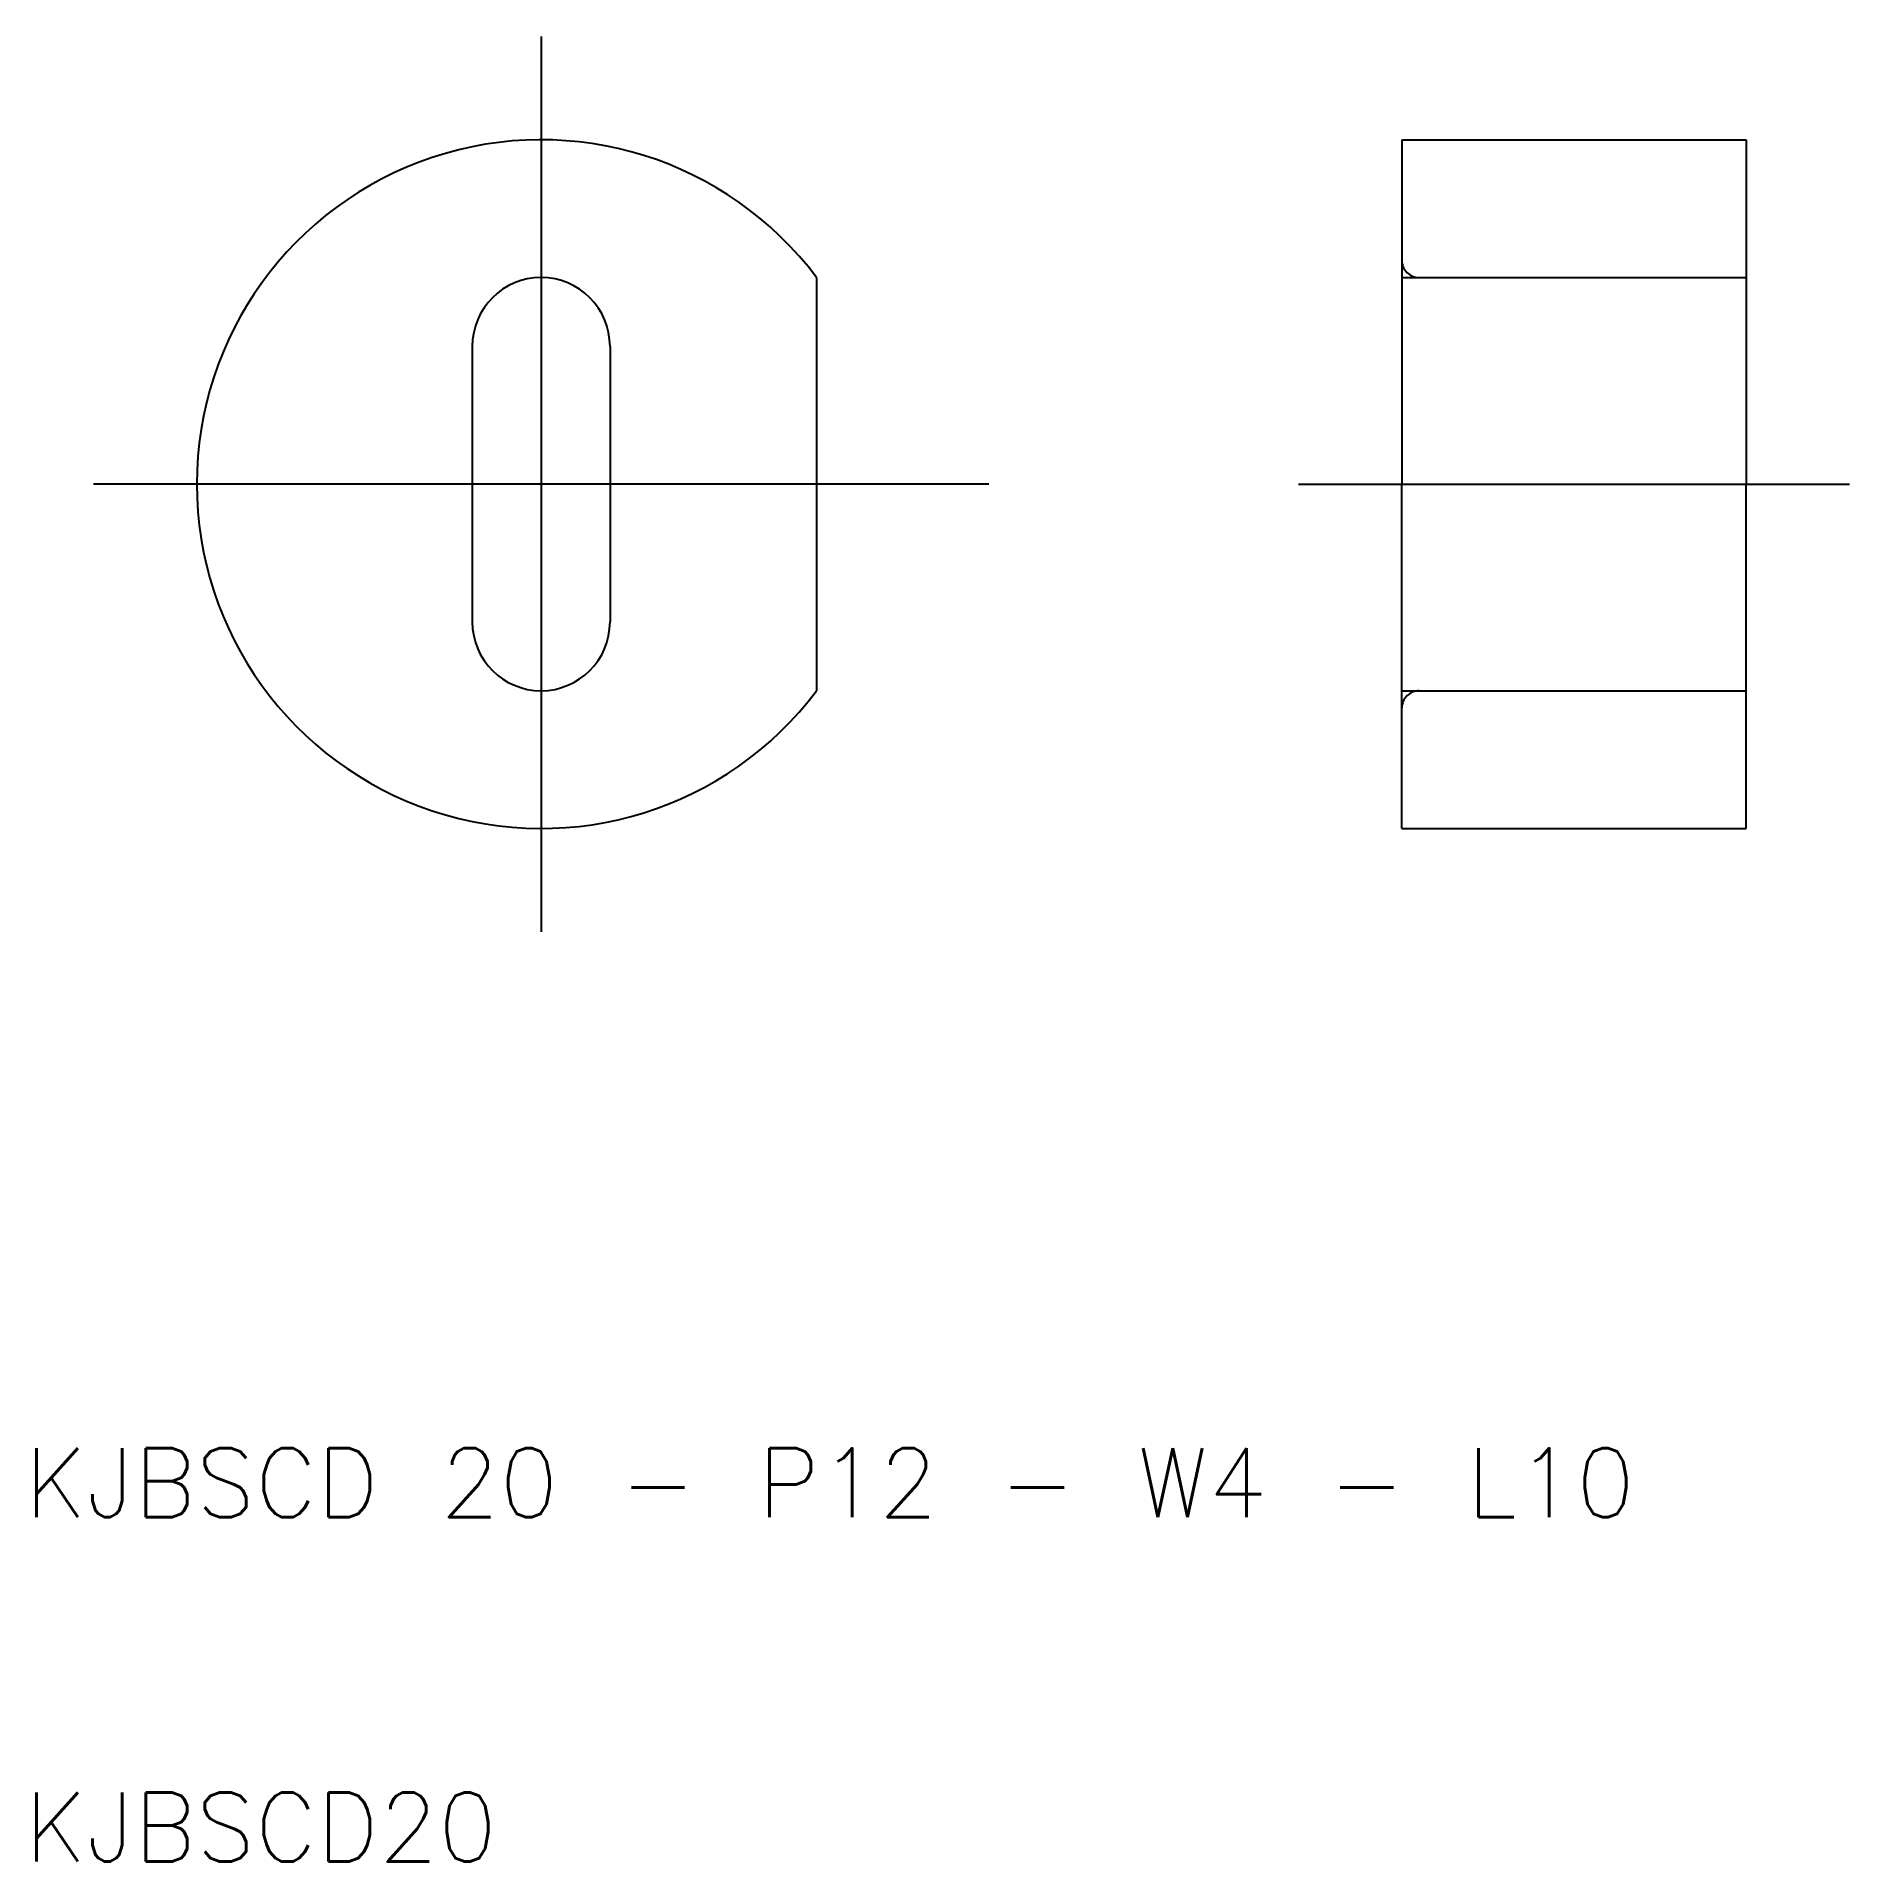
# Model space of a CAD drawing. Extents: x 10.3 to 63, y 10 to 63.
import ezdxf

# ---------------------------------------------------------------- set-up
doc = ezdxf.new("R2010")
doc.units = 0
doc.linetypes.add('CENTER', pattern=[50.8, 31.75, -6.35, 6.35, -6.35])
doc.linetypes.add('DASHED', pattern=[19.05, 12.7, -6.35])
doc.layers.get('0').update_dxf_attribs({"linetype": 'CONTINUOUS'})
doc.layers.add('CENTER', color=1, linetype='CENTER')
doc.styles.get("Standard").update_dxf_attribs({"font": 'txt.shx'})

msp = doc.modelspace()

# ---------------------------------------------------------------- linework, layer by layer
at = {"color": 7, "linetype": 'CONTINUOUS'}
for p, q in [((50, 60), (60, 60)), ((50, 60), (50, 50)), ((60, 60), (60, 50)), ((33, 56), (33, 44)), ((50, 56), (60, 56)), ((23, 54), (23, 46)), ((27, 54), (27, 46)), ((50, 40), (50, 50)), ((60, 40), (60, 50)), ((50, 44), (60, 44)), ((50, 40), (60, 40))]:
    msp.add_line(p, q, dxfattribs=at)
for centre, radius, start, end in [((25, 50), 10, 36.8699, 323.1301), ((25, 54), 2, 0, 180), ((25, 46), 2, 180, 0)]:
    msp.add_arc(centre, radius, start, end, dxfattribs=at)
at = {"color": 3, "linetype": 'DASHED'}
for centre, start, end in [((50.5, 56.5), 180, 270), ((50.5, 43.5), 90, 180)]:
    msp.add_arc(centre, 0.5, start, end, dxfattribs=at)
at = {"layer": 'CENTER'}
for p, q in [((25, 63), (25, 37)), ((38, 50), (12, 50)), ((47, 50), (63, 50))]:
    msp.add_line(p, q, dxfattribs=at)

# ---------------------------------------------------------------- texts
at = {"color": 7, "linetype": 'CONTINUOUS'}
for s, p in [('KJBSCD 20 - P12 - W4 - L10', (10, 20)), ('KJBSCD20', (10, 10))]:
    msp.add_text(s, height=2, dxfattribs=at).set_placement(p)

doc.saveas('drawing.dxf')
